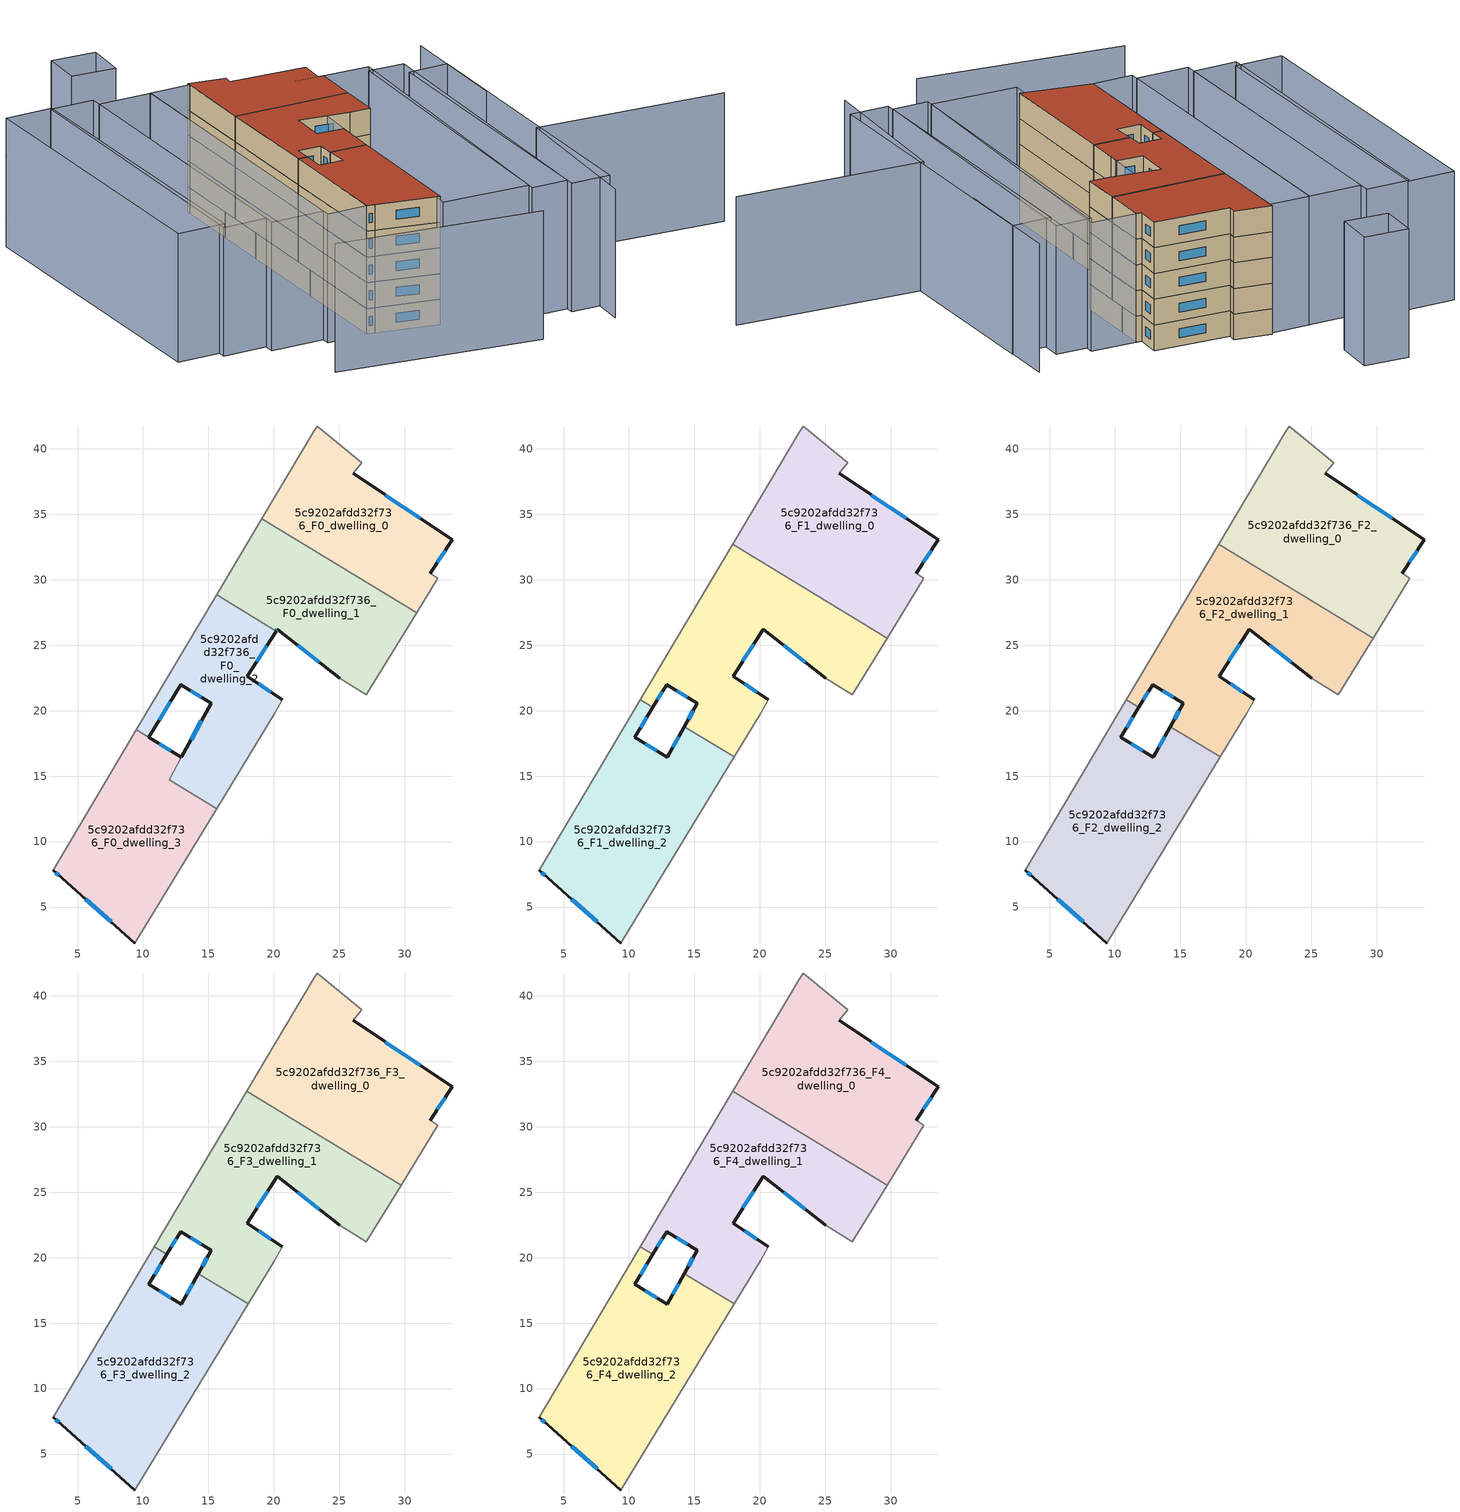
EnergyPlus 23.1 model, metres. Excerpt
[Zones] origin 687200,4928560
5c9202afdd32f736_F0_dwelling_0
 floor ground (EU_floor_Construction): 26.71,38.91 26.04,38.11 33.63,33.03 31.93,30.49 32.52,30.11 30.9,27.46 19.08,34.65 23,41.25 23.3,41.73 z0
 wall outside (EU_wall_Construction): 31.93,30.49 33.63,33.03 26.04,38.11 z0:3
 wall adiabatic (EU_wall_Construction): 30.9,27.46 32.52,30.11 31.93,30.49 / 26.04,38.11 26.71,38.91 23.3,41.73 23,41.25 19.08,34.65 z0:3
 wall to 5c9202afdd32f736_F0_dwelling_1 (EU_wall_Construction): 19.08,34.65 30.9,27.46 z0:3
 window (EU_Window_Construction): 31.16,34.69 28.51,36.46 / 32.48,31.32 33.08,32.21 z0.98:2.02
5c9202afdd32f736_F0_dwelling_1
 floor ground (EU_floor_Construction): 30.9,27.46 27.05,21.2 25.01,22.47 20.26,26.22 20.16,26.07 15.62,28.83 19.08,34.65 z0
 wall outside (EU_wall_Construction): 20.16,26.07 20.26,26.22 25.01,22.47 z0:3
 wall adiabatic (EU_wall_Construction): 19.08,34.65 15.62,28.83 / 25.01,22.47 27.05,21.2 30.9,27.46 z0:3
 wall to 5c9202afdd32f736_F0_dwelling_2 (EU_wall_Construction): 15.62,28.83 20.16,26.07 z0:3
 window (EU_Window_Construction): 21.81,25.01 23.47,23.69 / 20.19,26.12 20.23,26.17 z0.98:2.02
5c9202afdd32f736_F0_dwelling_2
 floor ground (EU_floor_Construction): 20.16,26.07 17.95,22.62 20.63,20.83 20.07,19.82 15.62,12.51 11.99,14.72 15.2,20.54 12.88,22 10.43,17.97 10.34,18.02 9.5,18.54 15.62,28.83 z0
 wall outside (EU_wall_Construction): 10.43,17.96 12.88,22 15.2,20.54 12.93,16.43 / 20.63,20.83 17.95,22.62 20.16,26.07 z0:3
 wall adiabatic (EU_wall_Construction): 15.62,28.83 9.5,18.54 / 15.62,12.51 20.07,19.82 20.63,20.83 z0:3
 wall to 5c9202afdd32f736_F0_dwelling_3 (EU_wall_Construction): 12.93,16.43 11.99,14.72 15.62,12.51 / 9.5,18.53 10.43,17.97 z0:3
 window (EU_Window_Construction): 13.64,21.52 14.45,21.02 / 11.23,19.28 12.08,20.68 / 18.67,23.75 19.44,24.95 / 19.76,21.42 18.82,22.04 / 14.46,19.21 13.67,17.77 z0.98:2.02
5c9202afdd32f736_F0_dwelling_3
 floor ground (EU_floor_Construction): 12.93,16.43 11.99,14.72 15.62,12.51 9.37,2.26 3.8,7.23 3.13,7.82 9.5,18.54 10.34,18.02 10.43,17.96 z0
 wall outside (EU_wall_Construction): 3.13,7.82 3.8,7.23 9.37,2.26 / 12.93,16.43 10.43,17.97 z0:3
 wall adiabatic (EU_wall_Construction): 9.37,2.26 15.62,12.51 / 9.5,18.54 3.13,7.82 z0:3
 window (EU_Window_Construction): 5.61,5.61 7.56,3.87 / 3.35,7.62 3.58,7.42 / 12.12,16.93 11.24,17.47 z0.98:2.02
5c9202afdd32f736_F1_dwelling_0
 floor to 5c9202afdd32f736_F0_dwelling_0 (EU_floor_Construction): 26.71,38.91 26.04,38.11 33.63,33.03 31.93,30.49 32.52,30.11 30.9,27.46 19.08,34.65 23,41.25 23.3,41.73 z3
 floor to 5c9202afdd32f736_F0_dwelling_1 (EU_floor_Construction): 30.9,27.46 29.72,25.54 17.93,32.72 19.08,34.65 z3
 wall outside (EU_wall_Construction): 31.93,30.49 33.63,33.03 26.04,38.11 z3:6
 wall adiabatic (EU_wall_Construction): 29.72,25.54 32.52,30.11 31.93,30.49 / 26.04,38.11 26.71,38.91 23.3,41.73 23,41.25 17.93,32.72 z3:6
 wall to 5c9202afdd32f736_F1_dwelling_1 (EU_wall_Construction): 17.93,32.72 29.72,25.54 z3:6
 window (EU_Window_Construction): 31.16,34.69 28.51,36.46 / 32.48,31.32 33.08,32.21 z3.98:5.02
5c9202afdd32f736_F1_dwelling_1
 floor to 5c9202afdd32f736_F0_dwelling_1 (EU_floor_Construction): 29.72,25.54 27.05,21.2 25.01,22.47 20.26,26.22 20.16,26.07 15.62,28.83 17.93,32.72 z3
 floor to 5c9202afdd32f736_F0_dwelling_2 (EU_floor_Construction): 20.16,26.07 17.95,22.62 20.63,20.83 20.07,19.82 18.03,16.47 14.23,18.78 15.2,20.54 12.88,22 11.82,20.25 10.86,20.83 15.62,28.83 z3
 wall outside (EU_wall_Construction): 11.82,20.25 12.88,22 15.2,20.54 14.23,18.78 / 20.63,20.83 17.95,22.62 20.26,26.22 25.01,22.47 z3:6
 wall adiabatic (EU_wall_Construction): 18.03,16.47 20.07,19.82 20.63,20.83 / 17.93,32.72 10.86,20.83 / 25.01,22.47 27.05,21.2 29.72,25.54 z3:6
 wall to 5c9202afdd32f736_F1_dwelling_2 (EU_wall_Construction): 10.86,20.83 11.82,20.25 / 14.23,18.78 18.03,16.47 z3:6
 window (EU_Window_Construction): 14.88,19.97 14.54,19.36 / 13.64,21.52 14.45,21.02 / 12.16,20.82 12.54,21.43 / 21.81,25.01 23.47,23.69 / 18.7,23.8 19.51,25.05 / 19.76,21.42 18.82,22.04 z3.98:5.02
5c9202afdd32f736_F1_dwelling_2
 floor to 5c9202afdd32f736_F0_dwelling_2 (EU_floor_Construction): 11.82,20.25 10.43,17.97 10.34,18.02 9.5,18.54 10.86,20.83 z3; 18.03,16.47 15.62,12.51 11.99,14.72 14.23,18.78 z3
 floor to 5c9202afdd32f736_F0_dwelling_3 (EU_floor_Construction): 12.93,16.43 11.99,14.72 15.62,12.51 9.37,2.26 3.8,7.23 3.13,7.82 9.5,18.54 10.34,18.02 10.43,17.96 z3
 wall outside (EU_wall_Construction): 14.23,18.78 12.93,16.43 10.43,17.96 11.82,20.25 / 3.13,7.82 3.8,7.23 9.37,2.26 z3:6
 wall adiabatic (EU_wall_Construction): 9.37,2.26 18.03,16.47 / 10.86,20.83 3.13,7.82 z3:6
 window (EU_Window_Construction): 10.88,18.71 11.37,19.51 / 12.12,16.93 11.24,17.47 / 13.81,18.02 13.35,17.2 / 5.61,5.61 7.56,3.87 / 3.35,7.62 3.58,7.42 z3.98:5.02
5c9202afdd32f736_F2_dwelling_0
 floor to 5c9202afdd32f736_F1_dwelling_0 (EU_floor_Construction): 26.71,38.91 26.04,38.11 33.63,33.03 31.93,30.49 32.52,30.11 29.72,25.54 17.93,32.72 23,41.25 23.3,41.73 z6
 wall outside (EU_wall_Construction): 31.93,30.49 33.63,33.03 26.04,38.11 z6:9
 wall adiabatic (EU_wall_Construction): 29.72,25.54 32.52,30.11 31.93,30.49 / 26.04,38.11 26.71,38.91 23.3,41.73 23,41.25 17.93,32.72 z6:9
 wall to 5c9202afdd32f736_F2_dwelling_1 (EU_wall_Construction): 17.93,32.72 29.72,25.54 z6:9
 window (EU_Window_Construction): 31.16,34.69 28.51,36.46 / 32.48,31.32 33.08,32.21 z6.98:8.02
5c9202afdd32f736_F2_dwelling_1
 floor to 5c9202afdd32f736_F1_dwelling_1 (EU_floor_Construction): 29.72,25.54 27.05,21.2 25.01,22.47 20.26,26.22 17.95,22.62 20.63,20.83 20.07,19.82 18.03,16.47 14.23,18.78 15.2,20.54 12.88,22 11.82,20.25 10.86,20.83 17.93,32.72 z6
 wall outside (EU_wall_Construction): 11.82,20.25 12.88,22 15.2,20.54 14.23,18.78 / 20.63,20.83 17.95,22.62 20.26,26.22 25.01,22.47 z6:9
 wall adiabatic (EU_wall_Construction): 18.03,16.47 20.07,19.82 20.63,20.83 / 17.93,32.72 10.86,20.83 / 25.01,22.47 27.05,21.2 29.72,25.54 z6:9
 wall to 5c9202afdd32f736_F2_dwelling_2 (EU_wall_Construction): 10.86,20.83 11.82,20.25 / 14.23,18.78 18.03,16.47 z6:9
 window (EU_Window_Construction): 14.88,19.97 14.54,19.36 / 13.64,21.52 14.45,21.02 / 12.16,20.82 12.54,21.43 / 21.81,25.01 23.47,23.69 / 18.7,23.8 19.51,25.05 / 19.76,21.42 18.82,22.04 z6.98:8.02
5c9202afdd32f736_F2_dwelling_2
 floor to 5c9202afdd32f736_F1_dwelling_2 (EU_floor_Construction): 14.23,18.78 18.03,16.47 9.37,2.26 3.8,7.23 3.13,7.82 10.86,20.83 11.82,20.25 10.43,17.96 12.93,16.43 z6
 wall outside (EU_wall_Construction): 14.23,18.78 12.93,16.43 10.43,17.96 11.82,20.25 / 3.13,7.82 3.8,7.23 9.37,2.26 z6:9
 wall adiabatic (EU_wall_Construction): 9.37,2.26 18.03,16.47 / 10.86,20.83 3.13,7.82 z6:9
 window (EU_Window_Construction): 10.88,18.71 11.37,19.51 / 12.12,16.93 11.24,17.47 / 13.81,18.02 13.35,17.2 / 5.61,5.61 7.56,3.87 / 3.35,7.62 3.58,7.42 z6.98:8.02
5c9202afdd32f736_F3_dwelling_0
 floor to 5c9202afdd32f736_F2_dwelling_0 (EU_floor_Construction): 26.71,38.91 26.04,38.11 33.63,33.03 31.93,30.49 32.52,30.11 29.72,25.54 17.93,32.72 23,41.25 23.3,41.73 z9
 wall outside (EU_wall_Construction): 31.93,30.49 33.63,33.03 26.04,38.11 z9:12
 wall adiabatic (EU_wall_Construction): 29.72,25.54 32.52,30.11 31.93,30.49 / 26.04,38.11 26.71,38.91 23.3,41.73 23,41.25 17.93,32.72 z9:12
 wall to 5c9202afdd32f736_F3_dwelling_1 (EU_wall_Construction): 17.93,32.72 29.72,25.54 z9:12
 window (EU_Window_Construction): 31.16,34.69 28.51,36.46 / 32.48,31.32 33.08,32.21 z9.98:11.02
5c9202afdd32f736_F3_dwelling_1
 floor to 5c9202afdd32f736_F2_dwelling_1 (EU_floor_Construction): 29.72,25.54 27.05,21.2 25.01,22.47 20.26,26.22 17.95,22.62 20.63,20.83 20.07,19.82 18.03,16.47 14.23,18.78 15.2,20.54 12.88,22 11.82,20.25 10.86,20.83 17.93,32.72 z9
 wall outside (EU_wall_Construction): 11.82,20.25 12.88,22 15.2,20.54 14.23,18.78 / 20.63,20.83 17.95,22.62 20.26,26.22 25.01,22.47 z9:12
 wall adiabatic (EU_wall_Construction): 18.03,16.47 20.07,19.82 20.63,20.83 / 17.93,32.72 10.86,20.83 / 25.01,22.47 27.05,21.2 29.72,25.54 z9:12
 wall to 5c9202afdd32f736_F3_dwelling_2 (EU_wall_Construction): 10.86,20.83 11.82,20.25 / 14.23,18.78 18.03,16.47 z9:12
 window (EU_Window_Construction): 14.88,19.97 14.54,19.36 / 13.64,21.52 14.45,21.02 / 12.16,20.82 12.54,21.43 / 21.81,25.01 23.47,23.69 / 18.7,23.8 19.51,25.05 / 19.76,21.42 18.82,22.04 z9.98:11.02
5c9202afdd32f736_F3_dwelling_2
 floor to 5c9202afdd32f736_F2_dwelling_2 (EU_floor_Construction): 14.23,18.78 18.03,16.47 9.37,2.26 3.8,7.23 3.13,7.82 10.86,20.83 11.82,20.25 10.43,17.96 12.93,16.43 z9
 wall outside (EU_wall_Construction): 14.23,18.78 12.93,16.43 10.43,17.96 11.82,20.25 / 3.13,7.82 3.8,7.23 9.37,2.26 z9:12
 wall adiabatic (EU_wall_Construction): 9.37,2.26 18.03,16.47 / 10.86,20.83 3.13,7.82 z9:12
 window (EU_Window_Construction): 10.88,18.71 11.37,19.51 / 12.12,16.93 11.24,17.47 / 13.81,18.02 13.35,17.2 / 5.61,5.61 7.56,3.87 / 3.35,7.62 3.58,7.42 z9.98:11.02
5c9202afdd32f736_F4_dwelling_0
 floor to 5c9202afdd32f736_F3_dwelling_0 (EU_floor_Construction): 26.71,38.91 26.04,38.11 33.63,33.03 31.93,30.49 32.52,30.11 29.72,25.54 17.93,32.72 23,41.25 23.3,41.73 z12
 wall outside (EU_wall_Construction): 31.93,30.49 33.63,33.03 26.04,38.11 z12:15
 wall adiabatic (EU_wall_Construction): 29.72,25.54 32.52,30.11 31.93,30.49 / 26.04,38.11 26.71,38.91 23.3,41.73 23,41.25 17.93,32.72 z12:15
 wall to 5c9202afdd32f736_F4_dwelling_1 (EU_wall_Construction): 17.93,32.72 29.72,25.54 z12:15
 window (EU_Window_Construction): 31.16,34.69 28.51,36.46 / 32.48,31.32 33.08,32.21 z12.98:14.02
 roof outside (EU_roof_Construction): 29.72,25.54 32.52,30.11 31.93,30.49 33.63,33.03 26.04,38.11 26.71,38.91 23.3,41.73 23,41.25 17.93,32.72 z15
5c9202afdd32f736_F4_dwelling_1
 floor to 5c9202afdd32f736_F3_dwelling_1 (EU_floor_Construction): 29.72,25.54 27.05,21.2 25.01,22.47 20.26,26.22 17.95,22.62 20.63,20.83 20.07,19.82 18.03,16.47 14.23,18.78 15.2,20.54 12.88,22 11.82,20.25 10.86,20.83 17.93,32.72 z12
 wall outside (EU_wall_Construction): 11.82,20.25 12.88,22 15.2,20.54 14.23,18.78 / 20.63,20.83 17.95,22.62 20.26,26.22 25.01,22.47 z12:15
 wall adiabatic (EU_wall_Construction): 18.03,16.47 20.07,19.82 20.63,20.83 / 17.93,32.72 10.86,20.83 / 25.01,22.47 27.05,21.2 29.72,25.54 z12:15
 wall to 5c9202afdd32f736_F4_dwelling_2 (EU_wall_Construction): 10.86,20.83 11.82,20.25 / 14.23,18.78 18.03,16.47 z12:15
 window (EU_Window_Construction): 14.88,19.97 14.54,19.36 / 13.64,21.52 14.45,21.02 / 12.16,20.82 12.54,21.43 / 21.81,25.01 23.47,23.69 / 18.7,23.8 19.51,25.05 / 19.76,21.42 18.82,22.04 z12.98:14.02
 roof outside (EU_roof_Construction): 27.05,21.2 29.72,25.54 17.93,32.72 10.86,20.83 11.82,20.25 12.88,22 15.2,20.54 14.23,18.78 18.03,16.47 20.07,19.82 20.63,20.83 17.95,22.62 20.26,26.22 25.01,22.47 z15
5c9202afdd32f736_F4_dwelling_2
 floor to 5c9202afdd32f736_F3_dwelling_2 (EU_floor_Construction): 14.23,18.78 18.03,16.47 9.37,2.26 3.8,7.23 3.13,7.82 10.86,20.83 11.82,20.25 10.43,17.96 12.93,16.43 z12
 wall outside (EU_wall_Construction): 14.23,18.78 12.93,16.43 10.43,17.96 11.82,20.25 / 3.13,7.82 3.8,7.23 9.37,2.26 z12:15
 wall adiabatic (EU_wall_Construction): 9.37,2.26 18.03,16.47 / 10.86,20.83 3.13,7.82 z12:15
 window (EU_Window_Construction): 10.88,18.71 11.37,19.51 / 12.12,16.93 11.24,17.47 / 13.81,18.02 13.35,17.2 / 5.61,5.61 7.56,3.87 / 3.35,7.62 3.58,7.42 z12.98:14.02
 roof outside (EU_roof_Construction): 9.37,2.26 18.03,16.47 14.23,18.78 12.93,16.43 10.43,17.96 11.82,20.25 10.86,20.83 3.13,7.82 3.8,7.23 z15
shading: -7.89,5.42 11.44,-9.35 / 20.5,-13.07 31.24,2.95 / 31.24,2.95 49.99,-9.61 / 37.51,12.75 45.1,25.32 / 19.66,-8.14 38.02,22.68 / 38.02,22.68 42.06,20.27 / 42.06,20.27 23.69,-10.54 / 23.69,-10.54 19.66,-8.14 / 39.76,24.36 20.13,-7.34 / 20.13,-7.34 16.47,-5.08 / 16.47,-5.08 36.1,26.62 / 36.1,26.62 39.76,24.36 / 37.1,27.17 16.87,-4.43 / 16.87,-4.43 8.13,1.16 / 8.13,1.16 28.36,32.77 / 28.36,32.77 37.1,27.17 / 23.06,41.35 3.13,7.82 / 3.13,7.82 -1.05,10.3 / -1.05,10.3 18.88,43.83 / 18.88,43.83 23.06,41.35 / 18.99,43.87 -0.56,11.12 / -0.56,11.12 -6.03,14.38 / -6.03,14.38 13.52,47.13 / 13.52,47.13 18.99,43.87 / 14.18,48.24 -5.38,15.41 / -5.38,15.41 -9.92,18.12 / -9.92,18.12 9.64,50.94 / 9.64,50.94 14.18,48.24 / 9.91,50.95 -8.96,18.62 / -8.96,18.62 -13.86,21.48 / -13.86,21.48 5.01,53.81 / 5.01,53.81 9.91,50.95 / 21.57,57.71 25.97,54.76 / 25.97,54.76 23.2,50.63 / 23.2,50.63 18.8,53.59 / 18.8,53.59 21.57,57.71 z0:15
[Building]
EU S2 Campaign: North Axis=0; Terrain=City; Solar Distribution=FullExterior
[Site:Location]
Bologna: Latitude=44.5; Longitude=11.25; Time Zone=1; Elevation=37
[SizingPeriod:WeatherFileDays]
AnnualSizingPeriod: Begin Month=1; Begin Day of Month=1; End Month=12; End Day of Month=31; Day of Week for Start Day=Monday; Use Weather File Daylight Saving Period=No; Use Weather File Rain and Snow Indicators=No
[MATERIAL]
EU_InternalMass_Material: Roughness=MediumRough; Thickness=0.1; Conductivity=1; Density=1800; Specific Heat=900; Thermal Absorptance=0.9; Solar Absorptance=0.7; Visible Absorptance=0.7
[MATERIAL:NOMASS] Roughness=MediumRough; Thermal Absorptance=0.9; Solar Absorptance=0.7; Visible Absorptance=0.7
Name | Thermal Resistance
EU_wall_NoMass | 0.905828
EU_roof_NoMass | 0.37593
EU_floor_NoMass | 0.67114
[WINDOWMATERIAL:SIMPLEGLAZINGSYSTEM]
EU_Window_SimpleGlazing: UFactor=4.52486; Solar Heat Gain Coefficient=0.85; Visible Transmittance=0.85
[CONSTRUCTION]
EU_wall_Construction: EU_wall_NoMass
EU_roof_Construction: EU_roof_NoMass
EU_floor_Construction: EU_floor_NoMass
EU_InternalMass_Construction: EU_InternalMass_Material
EU_Window_Construction: EU_Window_SimpleGlazing
[ZONE] Type=1; Multiplier=1; Ceiling Height=autocalculate; Floor Area=autocalculate; Part of Total Floor Area=Yes
Name | Volume
5c9202afdd32f736_F0_dwelling_0 | 279.479
5c9202afdd32f736_F1_dwelling_0 | 372.596
5c9202afdd32f736_F2_dwelling_0; 5c9202afdd32f736_F3_dwelling_0; 5c9202afdd32f736_F4_dwelling_0 | 372.604
5c9202afdd32f736_F0_dwelling_1 | 287.233
5c9202afdd32f736_F1_dwelling_1 | 372.606
5c9202afdd32f736_F2_dwelling_1; 5c9202afdd32f736_F3_dwelling_1; 5c9202afdd32f736_F4_dwelling_1 | 372.631
5c9202afdd32f736_F0_dwelling_2 | 247.825
5c9202afdd32f736_F1_dwelling_2 | 372.582
5c9202afdd32f736_F2_dwelling_2; 5c9202afdd32f736_F3_dwelling_2; 5c9202afdd32f736_F4_dwelling_2 | 372.622
5c9202afdd32f736_F0_dwelling_3 | 303.25
[INTERNALMASS] Construction=EU_InternalMass_Construction
Name | Zone or ZoneList | Surface Area
5c9202afdd32f736_F0_dwelling_0_EU_InternalMass | 5c9202afdd32f736_F0_dwelling_0 | 93.1597
5c9202afdd32f736_F0_dwelling_1_EU_InternalMass | 5c9202afdd32f736_F0_dwelling_1 | 95.7452
5c9202afdd32f736_F0_dwelling_2_EU_InternalMass | 5c9202afdd32f736_F0_dwelling_2 | 82.6168
5c9202afdd32f736_F0_dwelling_3_EU_InternalMass | 5c9202afdd32f736_F0_dwelling_3 | 101.083
5c9202afdd32f736_F1_dwelling_0_EU_InternalMass | 5c9202afdd32f736_F1_dwelling_0 | 124.202
5c9202afdd32f736_F1_dwelling_1_EU_InternalMass | 5c9202afdd32f736_F1_dwelling_1 | 124.21
5c9202afdd32f736_F1_dwelling_2_EU_InternalMass | 5c9202afdd32f736_F1_dwelling_2 | 124.208
5c9202afdd32f736_F2_dwelling_0_EU_InternalMass | 5c9202afdd32f736_F2_dwelling_0 | 124.202
5c9202afdd32f736_F2_dwelling_1_EU_InternalMass | 5c9202afdd32f736_F2_dwelling_1 | 124.21
5c9202afdd32f736_F2_dwelling_2_EU_InternalMass | 5c9202afdd32f736_F2_dwelling_2 | 124.208
5c9202afdd32f736_F3_dwelling_0_EU_InternalMass | 5c9202afdd32f736_F3_dwelling_0 | 124.202
5c9202afdd32f736_F3_dwelling_1_EU_InternalMass | 5c9202afdd32f736_F3_dwelling_1 | 124.21
5c9202afdd32f736_F3_dwelling_2_EU_InternalMass | 5c9202afdd32f736_F3_dwelling_2 | 124.208
5c9202afdd32f736_F4_dwelling_0_EU_InternalMass | 5c9202afdd32f736_F4_dwelling_0 | 124.202
5c9202afdd32f736_F4_dwelling_1_EU_InternalMass | 5c9202afdd32f736_F4_dwelling_1 | 124.21
5c9202afdd32f736_F4_dwelling_2_EU_InternalMass | 5c9202afdd32f736_F4_dwelling_2 | 124.208
[OTHEREQUIPMENT] Fuel Type=Electricity; Design Level Calculation Method=Watts/Area; Power per Zone Floor Area=1; Fraction Latent=0; Fraction Radiant=0; Fraction Lost=0; Carbon Dioxide Generation Rate=0; EndUse Subcategory=EU_Step8_InternalGains
Name | Zone or ZoneList or Space or SpaceList | Schedule
EU_Step8_InternalGain_5c9202afdd32f736_F0_dwelling_0_f000 | 5c9202afdd32f736_F0_dwelling_0 | EU_Step8_GainSchedule_5c9202afdd32f736_F0_dwelling_0_f000
EU_Step8_InternalGain_5c9202afdd32f736_F0_dwelling_1_f000 | 5c9202afdd32f736_F0_dwelling_1 | EU_Step8_GainSchedule_5c9202afdd32f736_F0_dwelling_1_f000
EU_Step8_InternalGain_5c9202afdd32f736_F0_dwelling_2_f000 | 5c9202afdd32f736_F0_dwelling_2 | EU_Step8_GainSchedule_5c9202afdd32f736_F0_dwelling_2_f000
EU_Step8_InternalGain_5c9202afdd32f736_F0_dwelling_3_f000 | 5c9202afdd32f736_F0_dwelling_3 | EU_Step8_GainSchedule_5c9202afdd32f736_F0_dwelling_3_f000
EU_Step8_InternalGain_5c9202afdd32f736_F1_dwelling_0_f000 | 5c9202afdd32f736_F1_dwelling_0 | EU_Step8_GainSchedule_5c9202afdd32f736_F1_dwelling_0_f000
EU_Step8_InternalGain_5c9202afdd32f736_F1_dwelling_1_f000 | 5c9202afdd32f736_F1_dwelling_1 | EU_Step8_GainSchedule_5c9202afdd32f736_F1_dwelling_1_f000
EU_Step8_InternalGain_5c9202afdd32f736_F1_dwelling_2_f000 | 5c9202afdd32f736_F1_dwelling_2 | EU_Step8_GainSchedule_5c9202afdd32f736_F1_dwelling_2_f000
EU_Step8_InternalGain_5c9202afdd32f736_F2_dwelling_0_f000 | 5c9202afdd32f736_F2_dwelling_0 | EU_Step8_GainSchedule_5c9202afdd32f736_F2_dwelling_0_f000
EU_Step8_InternalGain_5c9202afdd32f736_F2_dwelling_1_f000 | 5c9202afdd32f736_F2_dwelling_1 | EU_Step8_GainSchedule_5c9202afdd32f736_F2_dwelling_1_f000
EU_Step8_InternalGain_5c9202afdd32f736_F2_dwelling_2_f000 | 5c9202afdd32f736_F2_dwelling_2 | EU_Step8_GainSchedule_5c9202afdd32f736_F2_dwelling_2_f000
EU_Step8_InternalGain_5c9202afdd32f736_F3_dwelling_0_f000 | 5c9202afdd32f736_F3_dwelling_0 | EU_Step8_GainSchedule_5c9202afdd32f736_F3_dwelling_0_f000
EU_Step8_InternalGain_5c9202afdd32f736_F3_dwelling_1_f000 | 5c9202afdd32f736_F3_dwelling_1 | EU_Step8_GainSchedule_5c9202afdd32f736_F3_dwelling_1_f000
EU_Step8_InternalGain_5c9202afdd32f736_F3_dwelling_2_f000 | 5c9202afdd32f736_F3_dwelling_2 | EU_Step8_GainSchedule_5c9202afdd32f736_F3_dwelling_2_f000
EU_Step8_InternalGain_5c9202afdd32f736_F4_dwelling_0_f000 | 5c9202afdd32f736_F4_dwelling_0 | EU_Step8_GainSchedule_5c9202afdd32f736_F4_dwelling_0_f000
EU_Step8_InternalGain_5c9202afdd32f736_F4_dwelling_1_f000 | 5c9202afdd32f736_F4_dwelling_1 | EU_Step8_GainSchedule_5c9202afdd32f736_F4_dwelling_1_f000
EU_Step8_InternalGain_5c9202afdd32f736_F4_dwelling_2_f000 | 5c9202afdd32f736_F4_dwelling_2 | EU_Step8_GainSchedule_5c9202afdd32f736_F4_dwelling_2_f000
[ZONEVENTILATION:DESIGNFLOWRATE] Schedule=EU_AlwaysOn; Design Flow Rate Calculation Method=AirChanges/Hour; Air Changes per Hour=0.73129; Ventilation Type=Natural; Fan Pressure Rise=0; Fan Total Efficiency=1; Constant Term Coefficient=1; Temperature Term Coefficient=0; Velocity Term Coefficient=0; Velocity Squared Term Coefficient=0; Minimum Indoor Temperature=-100; Maximum Indoor Temperature=100; Delta Temperature=-100; Minimum Outdoor Temperature=-100; Maximum Outdoor Temperature=100; Maximum Wind Speed=40
Name | Zone or ZoneList or Space or SpaceList
EU_ConstantAir_5c9202afdd32f736_F0_dwelling_0 | 5c9202afdd32f736_F0_dwelling_0
EU_ConstantAir_5c9202afdd32f736_F0_dwelling_1 | 5c9202afdd32f736_F0_dwelling_1
EU_ConstantAir_5c9202afdd32f736_F0_dwelling_2 | 5c9202afdd32f736_F0_dwelling_2
EU_ConstantAir_5c9202afdd32f736_F0_dwelling_3 | 5c9202afdd32f736_F0_dwelling_3
EU_ConstantAir_5c9202afdd32f736_F1_dwelling_0 | 5c9202afdd32f736_F1_dwelling_0
EU_ConstantAir_5c9202afdd32f736_F1_dwelling_1 | 5c9202afdd32f736_F1_dwelling_1
EU_ConstantAir_5c9202afdd32f736_F1_dwelling_2 | 5c9202afdd32f736_F1_dwelling_2
EU_ConstantAir_5c9202afdd32f736_F2_dwelling_0 | 5c9202afdd32f736_F2_dwelling_0
EU_ConstantAir_5c9202afdd32f736_F2_dwelling_1 | 5c9202afdd32f736_F2_dwelling_1
EU_ConstantAir_5c9202afdd32f736_F2_dwelling_2 | 5c9202afdd32f736_F2_dwelling_2
EU_ConstantAir_5c9202afdd32f736_F3_dwelling_0 | 5c9202afdd32f736_F3_dwelling_0
EU_ConstantAir_5c9202afdd32f736_F3_dwelling_1 | 5c9202afdd32f736_F3_dwelling_1
EU_ConstantAir_5c9202afdd32f736_F3_dwelling_2 | 5c9202afdd32f736_F3_dwelling_2
EU_ConstantAir_5c9202afdd32f736_F4_dwelling_0 | 5c9202afdd32f736_F4_dwelling_0
EU_ConstantAir_5c9202afdd32f736_F4_dwelling_1 | 5c9202afdd32f736_F4_dwelling_1
EU_ConstantAir_5c9202afdd32f736_F4_dwelling_2 | 5c9202afdd32f736_F4_dwelling_2
[HVACTEMPLATE:THERMOSTAT] Constant Heating Setpoint=20; Constant Cooling Setpoint=50
EU_HeatOnly_5c9202afdd32f736_F0_dwelling_0; EU_HeatOnly_5c9202afdd32f736_F0_dwelling_1; EU_HeatOnly_5c9202afdd32f736_F0_dwelling_2; EU_HeatOnly_5c9202afdd32f736_F0_dwelling_3; EU_HeatOnly_5c9202afdd32f736_F1_dwelling_0; EU_HeatOnly_5c9202afdd32f736_F1_dwelling_1; EU_HeatOnly_5c9202afdd32f736_F1_dwelling_2; EU_HeatOnly_5c9202afdd32f736_F2_dwelling_0; EU_HeatOnly_5c9202afdd32f736_F2_dwelling_1; EU_HeatOnly_5c9202afdd32f736_F2_dwelling_2; EU_HeatOnly_5c9202afdd32f736_F3_dwelling_0; EU_HeatOnly_5c9202afdd32f736_F3_dwelling_1; EU_HeatOnly_5c9202afdd32f736_F3_dwelling_2; EU_HeatOnly_5c9202afdd32f736_F4_dwelling_0; EU_HeatOnly_5c9202afdd32f736_F4_dwelling_1; EU_HeatOnly_5c9202afdd32f736_F4_dwelling_2
[HVACTEMPLATE:ZONE:IDEALLOADSAIRSYSTEM] System Availability Schedule=EU_AlwaysOn; Maximum Heating Supply Air Temperature=50; Minimum Cooling Supply Air Temperature=13; Maximum Heating Supply Air Humidity Ratio=0.0156; Minimum Cooling Supply Air Humidity Ratio=0.0077; Heating Limit=NoLimit; Cooling Limit=NoLimit; Heating Availability Schedule=EU_AlwaysOn; Cooling Availability Schedule=EU_CoolingOff; Dehumidification Control Type=ConstantSensibleHeatRatio; Cooling Sensible Heat Ratio=0.7; Dehumidification Setpoint=60; Humidification Control Type=None; Humidification Setpoint=30; Outdoor Air Method=None; Outdoor Air Flow Rate per Person=0.00944; Outdoor Air Flow Rate per Zone Floor Area=0; Outdoor Air Flow Rate per Zone=0; Demand Controlled Ventilation Type=None; Outdoor Air Economizer Type=NoEconomizer; Heat Recovery Type=None; Sensible Heat Recovery Effectiveness=0.7; Latent Heat Recovery Effectiveness=0.65
Name | Template Thermostat
5c9202afdd32f736_F0_dwelling_0 | EU_HeatOnly_5c9202afdd32f736_F0_dwelling_0
5c9202afdd32f736_F0_dwelling_1 | EU_HeatOnly_5c9202afdd32f736_F0_dwelling_1
5c9202afdd32f736_F0_dwelling_2 | EU_HeatOnly_5c9202afdd32f736_F0_dwelling_2
5c9202afdd32f736_F0_dwelling_3 | EU_HeatOnly_5c9202afdd32f736_F0_dwelling_3
5c9202afdd32f736_F1_dwelling_0 | EU_HeatOnly_5c9202afdd32f736_F1_dwelling_0
5c9202afdd32f736_F1_dwelling_1 | EU_HeatOnly_5c9202afdd32f736_F1_dwelling_1
5c9202afdd32f736_F1_dwelling_2 | EU_HeatOnly_5c9202afdd32f736_F1_dwelling_2
5c9202afdd32f736_F2_dwelling_0 | EU_HeatOnly_5c9202afdd32f736_F2_dwelling_0
5c9202afdd32f736_F2_dwelling_1 | EU_HeatOnly_5c9202afdd32f736_F2_dwelling_1
5c9202afdd32f736_F2_dwelling_2 | EU_HeatOnly_5c9202afdd32f736_F2_dwelling_2
5c9202afdd32f736_F3_dwelling_0 | EU_HeatOnly_5c9202afdd32f736_F3_dwelling_0
5c9202afdd32f736_F3_dwelling_1 | EU_HeatOnly_5c9202afdd32f736_F3_dwelling_1
5c9202afdd32f736_F3_dwelling_2 | EU_HeatOnly_5c9202afdd32f736_F3_dwelling_2
5c9202afdd32f736_F4_dwelling_0 | EU_HeatOnly_5c9202afdd32f736_F4_dwelling_0
5c9202afdd32f736_F4_dwelling_1 | EU_HeatOnly_5c9202afdd32f736_F4_dwelling_1
5c9202afdd32f736_F4_dwelling_2 | EU_HeatOnly_5c9202afdd32f736_F4_dwelling_2
[SIZING:ZONE] Zone Cooling Design Supply Air Temperature Input Method=SupplyAirTemperature; Zone Cooling Design Supply Air Temperature=13; Zone Heating Design Supply Air Temperature Input Method=SupplyAirTemperature; Zone Heating Design Supply Air Temperature=50; Zone Cooling Design Supply Air Humidity Ratio=0.008; Zone Heating Design Supply Air Humidity Ratio=0.008; Cooling Design Air Flow Method=DesignDay; Cooling Design Air Flow Rate=0; Cooling Minimum Air Flow per Zone Floor Area=0.000762; Cooling Minimum Air Flow=0; Cooling Minimum Air Flow Fraction=0.2; Heating Design Air Flow Method=DesignDay; Heating Design Air Flow Rate=0; Heating Maximum Air Flow per Zone Floor Area=0.002032; Heating Maximum Air Flow=0.141576; Heating Maximum Air Flow Fraction=0.3; Account for Dedicated Outdoor Air System=No; Dedicated Outdoor Air System Control Strategy=NeutralSupplyAir; Dedicated Outdoor Air Low Setpoint Temperature for Design=autosize; Dedicated Outdoor Air High Setpoint Temperature for Design=autosize; Zone Load Sizing Method=Sensible Load Only No Latent Load; Zone Latent Cooling Design Supply Air Humidity Ratio Input Method=HumidityRatioDifference; Zone Cooling Design Supply Air Humidity Ratio Difference=0.005; Zone Latent Heating Design Supply Air Humidity Ratio Input Method=HumidityRatioDifference; Zone Humidification Design Supply Air Humidity Ratio Difference=0.005
5c9202afdd32f736_F0_dwelling_0; 5c9202afdd32f736_F0_dwelling_1; 5c9202afdd32f736_F0_dwelling_2; 5c9202afdd32f736_F0_dwelling_3; 5c9202afdd32f736_F1_dwelling_0; 5c9202afdd32f736_F1_dwelling_1; 5c9202afdd32f736_F1_dwelling_2; 5c9202afdd32f736_F2_dwelling_0; 5c9202afdd32f736_F2_dwelling_1; 5c9202afdd32f736_F2_dwelling_2; 5c9202afdd32f736_F3_dwelling_0; 5c9202afdd32f736_F3_dwelling_1; 5c9202afdd32f736_F3_dwelling_2; 5c9202afdd32f736_F4_dwelling_0; 5c9202afdd32f736_F4_dwelling_1; 5c9202afdd32f736_F4_dwelling_2
[SCHEDULE:CONSTANT]
Name | Hourly Value
EU_AlwaysOn | 1
EU_CoolingOff | 0
[SCHEDULE:FILE] Column Number=1; Rows to Skip at Top=0; Number of Hours of Data=8760; Column Separator=Comma; Interpolate to Timestep=No; Minutes per Item=60; Adjust Schedule for Daylight Savings=Yes
Name | File
EU_Step8_GainSchedule_5c9202afdd32f736_F0_dwelling_0_f000 | ../../schedules/5c9202afdd32f736/5c9202afdd32f736_F0_dwelling_0_f000_gain.csv
EU_Step8_GainSchedule_5c9202afdd32f736_F0_dwelling_1_f000 | ../../schedules/5c9202afdd32f736/5c9202afdd32f736_F0_dwelling_1_f000_gain.csv
EU_Step8_GainSchedule_5c9202afdd32f736_F0_dwelling_2_f000 | ../../schedules/5c9202afdd32f736/5c9202afdd32f736_F0_dwelling_2_f000_gain.csv
EU_Step8_GainSchedule_5c9202afdd32f736_F0_dwelling_3_f000 | ../../schedules/5c9202afdd32f736/5c9202afdd32f736_F0_dwelling_3_f000_gain.csv
EU_Step8_GainSchedule_5c9202afdd32f736_F1_dwelling_0_f000 | ../../schedules/5c9202afdd32f736/5c9202afdd32f736_F1_dwelling_0_f000_gain.csv
EU_Step8_GainSchedule_5c9202afdd32f736_F1_dwelling_1_f000 | ../../schedules/5c9202afdd32f736/5c9202afdd32f736_F1_dwelling_1_f000_gain.csv
EU_Step8_GainSchedule_5c9202afdd32f736_F1_dwelling_2_f000 | ../../schedules/5c9202afdd32f736/5c9202afdd32f736_F1_dwelling_2_f000_gain.csv
EU_Step8_GainSchedule_5c9202afdd32f736_F2_dwelling_0_f000 | ../../schedules/5c9202afdd32f736/5c9202afdd32f736_F2_dwelling_0_f000_gain.csv
EU_Step8_GainSchedule_5c9202afdd32f736_F2_dwelling_1_f000 | ../../schedules/5c9202afdd32f736/5c9202afdd32f736_F2_dwelling_1_f000_gain.csv
EU_Step8_GainSchedule_5c9202afdd32f736_F2_dwelling_2_f000 | ../../schedules/5c9202afdd32f736/5c9202afdd32f736_F2_dwelling_2_f000_gain.csv
EU_Step8_GainSchedule_5c9202afdd32f736_F3_dwelling_0_f000 | ../../schedules/5c9202afdd32f736/5c9202afdd32f736_F3_dwelling_0_f000_gain.csv
EU_Step8_GainSchedule_5c9202afdd32f736_F3_dwelling_1_f000 | ../../schedules/5c9202afdd32f736/5c9202afdd32f736_F3_dwelling_1_f000_gain.csv
EU_Step8_GainSchedule_5c9202afdd32f736_F3_dwelling_2_f000 | ../../schedules/5c9202afdd32f736/5c9202afdd32f736_F3_dwelling_2_f000_gain.csv
EU_Step8_GainSchedule_5c9202afdd32f736_F4_dwelling_0_f000 | ../../schedules/5c9202afdd32f736/5c9202afdd32f736_F4_dwelling_0_f000_gain.csv
EU_Step8_GainSchedule_5c9202afdd32f736_F4_dwelling_1_f000 | ../../schedules/5c9202afdd32f736/5c9202afdd32f736_F4_dwelling_1_f000_gain.csv
EU_Step8_GainSchedule_5c9202afdd32f736_F4_dwelling_2_f000 | ../../schedules/5c9202afdd32f736/5c9202afdd32f736_F4_dwelling_2_f000_gain.csv
